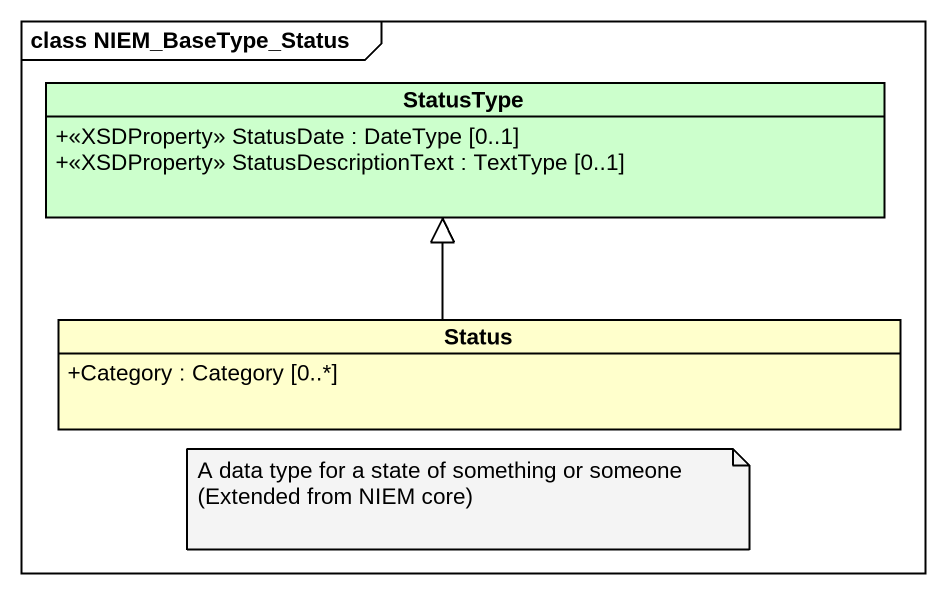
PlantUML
@startuml
mainframe class NIEM_BaseType_Status
hide circle
hide empty members
skinparam classAttributeIconSize 0
class StatusType #CCFFCC {
  +<<XSDProperty>> StatusDate : DateType [0..1]
  +<<XSDProperty>> StatusDescriptionText : TextType [0..1]
}
class Status #FFFFCC {
  +Category : Category [0..*]
}
Status -up-|> StatusType
note as N1
  A data type for a state of something or someone (Extended from NIEM core)
end note
@enduml
